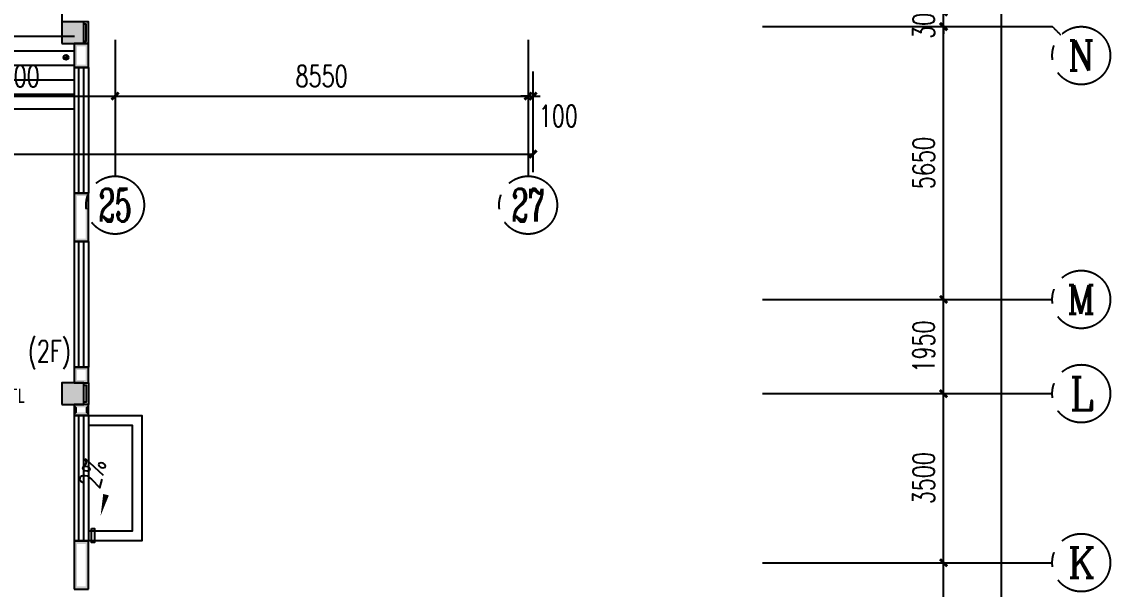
# Model space of a CAD drawing. Extents: x 1241380 to 1952554, y 1012187 to 1766051.
# Drawn here: x 1675133 to 1697665, y 1046713 to 1058463 of the extents above; entities that cross this region are included whole.
import ezdxf
from ezdxf.enums import TextEntityAlignment as Align

# ---------------------------------------------------------------- set-up
doc = ezdxf.new("R2010")
doc.units = 0
doc.linetypes.add('CENTER', pattern=[2, 1.25, -0.25, 0.25, -0.25])
for name, color, linetype in [('1-建筑底图', 8, 'Continuous'), ('AXIS', 251, 'CENTER'), ('AXIS_TEXT', 7, 'Continuous'), ('PUB_DIM', 11, 'Continuous'), ('PUB_HATCH', 8, 'Continuous'), ('抗震支吊架', 2, 'Continuous'), ('排水', 153, 'Continuous')]:
    doc.layers.add(name, color=color, linetype=linetype)
doc.styles.add('_TCH_AXIS', font='COMPLEX', dxfattribs={"bigfont": 'GBCBIG'})
doc.styles.add('_TCH_DIM', font='SIMPLEX', dxfattribs={"bigfont": 'GBCBIG'})
doc.styles.add('_TCH_DIM_T3', font='SIMPLEX', dxfattribs={"width": 0.705882, "bigfont": 'GBCBIG'})
doc.styles.add('COMPLEX', font='COMPLEX')
doc.styles.add('kzcad', font='', dxfattribs={"width": 0.8})
doc.styles.get("Standard").update_dxf_attribs({"font": 'gbeitc.shx', "bigfont": 'gbcbig.shx'})
doc.styles.get('kzcad').set_extended_font_data('SimSun')
doc.linetypes.add('JIEDI', pattern='A,1.25,-0.25,0.25,-0.25,0.625,["/",Standard,S=0.6,R=0,X=0,Y=-0.3],0.625,-0.25,0.25,-0.25', length=4)
doc.dimstyles.new('_TCH_ARCH&&150', dxfattribs={"dimtxt": 446.25, "dimasz": 150, "dimexe": 375, "dimexo": 450, "dimgap": 189.375, "dimtad": 1, "dimdec": 0, "dimzin": 0, "dimdsep": 46, "dimtxsty": '_TCH_DIM_T3', "dimblk": 'ARCHTICK', "dimcen": 0.09, "dimclrt": 7, "dimazin": 2, "dimtfac": 1, "dimtdec": 0, "dimtix": 1, "dimtmove": 2, "dimatfit": 3, "dimfxl": 1, "dimtolj": 1, "dimtzin": 0, "dimarcsym": 0})

# ---------------------------------------------------------------- blocks, each defined once
blk = doc.blocks.new('_AXISO')
blk.add_circle((0, 0), 0.5)
at = {"layer": 'AXIS_TEXT', "style": 'COMPLEX', "width": 1.041667}
blk.add_attdef('A', text='', height=0.56, dxfattribs=at).set_placement((-0.25, -0.28), (0.25, -0.28), align=Align.FIT)
blk = doc.blocks.new('_ArchTick')
at = {"color": 0, "linetype": 'ByBlock', "const_width": 0.4}
blk.add_lwpolyline([(-0.5, -0.5), (0.5, 0.5)], dxfattribs=at)
blk = doc.blocks.new('*D134')
at = {"layer": 'AXIS', "color": 0, "lineweight": -2, "transparency": 16777216}
for p, q in [((1046908, 863592), (1051783, 863592)), ((1051408, 773292), (1051408, 863592)), ((1046908, 773292), (1051783, 773292))]:
    blk.add_line(p, q, dxfattribs=at)
at = {"layer": 'Defpoints', "color": 0}
for p in [(1046458, 863592), (1051408, 863592), (1046458, 773292)]:
    blk.add_point(p, dxfattribs=at)
at = {"layer": 'AXIS', "color": 0, "lineweight": -2, "transparency": 16777216, "xscale": 150, "yscale": 150, "zscale": 150}
for p, rotation in [((1051408, 863592), 90), ((1051408, 773292), 270)]:
    blk.add_blockref('_ArchTick', p, dxfattribs=dict(at, rotation=rotation))
at = {"layer": 'AXIS', "color": 7, "transparency": 16777216, "insert": (1050996, 818442), "char_height": 446.2, "attachment_point": 5, "rotation": 90, "style": '_TCH_DIM_T3'}
blk.add_mtext('\\A1;90300', dxfattribs=at)
blk = doc.blocks.new('*D103')
at = {"layer": 'AXIS', "color": 0, "lineweight": -2, "transparency": 16777216}
for p, q in [((1046908, 791742), (1050583, 791742)), ((1050208, 787792), (1050208, 791742)), ((1046908, 787792), (1050583, 787792))]:
    blk.add_line(p, q, dxfattribs=at)
at = {"layer": 'Defpoints', "color": 0}
for p in [(1046458, 791742), (1050208, 791742), (1046458, 787792)]:
    blk.add_point(p, dxfattribs=at)
at = {"layer": 'AXIS', "color": 0, "lineweight": -2, "transparency": 16777216, "xscale": 150, "yscale": 150, "zscale": 150}
for p, rotation in [((1050208, 791742), 90), ((1050208, 787792), 270)]:
    blk.add_blockref('_ArchTick', p, dxfattribs=dict(at, rotation=rotation))
at = {"layer": 'AXIS', "color": 7, "transparency": 16777216, "insert": (1049796, 789767), "char_height": 446.2, "attachment_point": 5, "rotation": 90, "style": '_TCH_DIM_T3'}
blk.add_mtext('\\A1;3950', dxfattribs=at)
blk = doc.blocks.new('*D104')
at = {"layer": 'AXIS', "color": 0, "lineweight": -2, "transparency": 16777216}
for p, q in [((1046908, 795242), (1050583, 795242)), ((1050208, 791742), (1050208, 795242)), ((1046908, 791742), (1050583, 791742))]:
    blk.add_line(p, q, dxfattribs=at)
at = {"layer": 'Defpoints', "color": 0}
for p in [(1046458, 795242), (1050208, 795242), (1046458, 791742)]:
    blk.add_point(p, dxfattribs=at)
at = {"layer": 'AXIS', "color": 0, "lineweight": -2, "transparency": 16777216, "xscale": 150, "yscale": 150, "zscale": 150}
for p, rotation in [((1050208, 795242), 90), ((1050208, 791742), 270)]:
    blk.add_blockref('_ArchTick', p, dxfattribs=dict(at, rotation=rotation))
at = {"layer": 'AXIS', "color": 7, "transparency": 16777216, "insert": (1049796, 793492), "char_height": 446.2, "attachment_point": 5, "rotation": 90, "style": '_TCH_DIM_T3'}
blk.add_mtext('\\A1;3500', dxfattribs=at)
blk = doc.blocks.new('*D105')
at = {"layer": 'AXIS', "color": 0, "lineweight": -2, "transparency": 16777216}
for p, q in [((1046908, 797192), (1050583, 797192)), ((1050208, 795242), (1050208, 797192)), ((1046908, 795242), (1050583, 795242))]:
    blk.add_line(p, q, dxfattribs=at)
at = {"layer": 'Defpoints', "color": 0}
for p in [(1046458, 797192), (1050208, 797192), (1046458, 795242)]:
    blk.add_point(p, dxfattribs=at)
at = {"layer": 'AXIS', "color": 0, "lineweight": -2, "transparency": 16777216, "xscale": 150, "yscale": 150, "zscale": 150}
for p, rotation in [((1050208, 797192), 90), ((1050208, 795242), 270)]:
    blk.add_blockref('_ArchTick', p, dxfattribs=dict(at, rotation=rotation))
at = {"layer": 'AXIS', "color": 7, "transparency": 16777216, "insert": (1049796, 796217), "char_height": 446.2, "attachment_point": 5, "rotation": 90, "style": '_TCH_DIM_T3'}
blk.add_mtext('\\A1;1950', dxfattribs=at)
blk = doc.blocks.new('*D106')
at = {"layer": 'AXIS', "color": 0, "lineweight": -2, "transparency": 16777216}
for p, q in [((1046908, 802842), (1050583, 802842)), ((1050208, 797192), (1050208, 802842)), ((1046908, 797192), (1050583, 797192))]:
    blk.add_line(p, q, dxfattribs=at)
at = {"layer": 'Defpoints', "color": 0}
for p in [(1046458, 802842), (1050208, 802842), (1046458, 797192)]:
    blk.add_point(p, dxfattribs=at)
at = {"layer": 'AXIS', "color": 0, "lineweight": -2, "transparency": 16777216, "xscale": 150, "yscale": 150, "zscale": 150}
for p, rotation in [((1050208, 802842), 90), ((1050208, 797192), 270)]:
    blk.add_blockref('_ArchTick', p, dxfattribs=dict(at, rotation=rotation))
at = {"layer": 'AXIS', "color": 7, "transparency": 16777216, "insert": (1049796, 800017), "char_height": 446.2, "attachment_point": 5, "rotation": 90, "style": '_TCH_DIM_T3'}
blk.add_mtext('\\A1;5650', dxfattribs=at)
blk = doc.blocks.new('*D107')
at = {"layer": 'AXIS', "color": 0, "lineweight": -2, "transparency": 16777216}
for p, q in [((1050208, 803142), (1050208, 803292)), ((1046908, 803142), (1050583, 803142)), ((1050208, 802842), (1050208, 803142)), ((1046908, 802842), (1050583, 802842)), ((1050208, 802842), (1050208, 802692))]:
    blk.add_line(p, q, dxfattribs=at)
at = {"layer": 'Defpoints', "color": 0}
for p in [(1046458, 803142), (1050208, 803142), (1046458, 802842)]:
    blk.add_point(p, dxfattribs=at)
at = {"layer": 'AXIS', "color": 0, "lineweight": -2, "transparency": 16777216, "xscale": 150, "yscale": 150, "zscale": 150}
for p, rotation in [((1050208, 803142), 270), ((1050208, 802842), 90)]:
    blk.add_blockref('_ArchTick', p, dxfattribs=dict(at, rotation=rotation))
at = {"layer": 'AXIS', "color": 7, "transparency": 16777216, "insert": (1049796, 802992), "char_height": 446.2, "attachment_point": 5, "rotation": 90, "style": '_TCH_DIM_T3'}
blk.add_mtext('\\A1;300', dxfattribs=at)
blk = doc.blocks.new('*D81')
at = {"layer": 'Defpoints', "color": 0}
for p in [(1007608, 802280), (1041708, 802280), (1041708, 800203)]:
    blk.add_point(p, dxfattribs=at)
at = {"layer": 'PUB_DIM', "color": 0, "lineweight": -2, "transparency": 16777216}
for p, q in [((1007608, 801830), (1007608, 799828)), ((1041708, 801830), (1041708, 799828)), ((1007608, 800203), (1041708, 800203))]:
    blk.add_line(p, q, dxfattribs=at)
at = {"layer": 'PUB_DIM', "color": 0, "lineweight": -2, "transparency": 16777216, "xscale": 150, "yscale": 150, "zscale": 150, "rotation": 180}
blk.add_blockref('_ArchTick', (1007608, 800203), dxfattribs=at)
at = {"layer": 'PUB_DIM', "color": 0, "lineweight": -2, "transparency": 16777216, "xscale": 150, "yscale": 150, "zscale": 150}
blk.add_blockref('_ArchTick', (1041708, 800203), dxfattribs=at)
at = {"layer": 'PUB_DIM', "color": 7, "transparency": 16777216, "insert": (1024658, 800616), "char_height": 446.2, "attachment_point": 5, "style": '_TCH_DIM_T3'}
blk.add_mtext('\\A1;34100', dxfattribs=at)
blk = doc.blocks.new('*D86')
at = {"layer": 'Defpoints', "color": 0}
for p in [(1028858, 802363), (1033058, 802363), (1033058, 801403)]:
    blk.add_point(p, dxfattribs=at)
at = {"layer": 'PUB_DIM', "color": 0, "lineweight": -2, "transparency": 16777216}
for p, q in [((1028858, 801913), (1028858, 801028)), ((1033058, 801913), (1033058, 801028)), ((1028858, 801403), (1033058, 801403))]:
    blk.add_line(p, q, dxfattribs=at)
at = {"layer": 'PUB_DIM', "color": 0, "lineweight": -2, "transparency": 16777216, "xscale": 150, "yscale": 150, "zscale": 150, "rotation": 180}
blk.add_blockref('_ArchTick', (1028858, 801403), dxfattribs=at)
at = {"layer": 'PUB_DIM', "color": 0, "lineweight": -2, "transparency": 16777216, "xscale": 150, "yscale": 150, "zscale": 150}
blk.add_blockref('_ArchTick', (1033058, 801403), dxfattribs=at)
at = {"layer": 'PUB_DIM', "color": 7, "transparency": 16777216, "insert": (1030958, 801816), "char_height": 446.2, "attachment_point": 5, "style": '_TCH_DIM_T3'}
blk.add_mtext('\\A1;4200', dxfattribs=at)
blk = doc.blocks.new('*D87')
at = {"layer": 'Defpoints', "color": 0}
for p in [(1033058, 802363), (1041608, 802363), (1041608, 801403)]:
    blk.add_point(p, dxfattribs=at)
at = {"layer": 'PUB_DIM', "color": 0, "lineweight": -2, "transparency": 16777216}
for p, q in [((1033058, 801913), (1033058, 801028)), ((1041608, 801913), (1041608, 801028)), ((1033058, 801403), (1041608, 801403))]:
    blk.add_line(p, q, dxfattribs=at)
at = {"layer": 'PUB_DIM', "color": 0, "lineweight": -2, "transparency": 16777216, "xscale": 150, "yscale": 150, "zscale": 150, "rotation": 180}
blk.add_blockref('_ArchTick', (1033058, 801403), dxfattribs=at)
at = {"layer": 'PUB_DIM', "color": 0, "lineweight": -2, "transparency": 16777216, "xscale": 150, "yscale": 150, "zscale": 150}
blk.add_blockref('_ArchTick', (1041608, 801403), dxfattribs=at)
at = {"layer": 'PUB_DIM', "color": 7, "transparency": 16777216, "insert": (1037333, 801816), "char_height": 446.2, "attachment_point": 5, "style": '_TCH_DIM_T3'}
blk.add_mtext('\\A1;8550', dxfattribs=at)
blk = doc.blocks.new('*D88')
at = {"layer": 'Defpoints', "color": 0}
for p in [(1041608, 802363), (1041708, 802363), (1041708, 801403)]:
    blk.add_point(p, dxfattribs=at)
at = {"layer": 'PUB_DIM', "color": 0, "lineweight": -2, "transparency": 16777216}
for p, q in [((1041608, 801913), (1041608, 801028)), ((1041708, 801913), (1041708, 801028)), ((1041608, 801403), (1041458, 801403)), ((1041608, 801403), (1041708, 801403)), ((1041708, 801403), (1041858, 801403))]:
    blk.add_line(p, q, dxfattribs=at)
at = {"layer": 'PUB_DIM', "color": 0, "lineweight": -2, "transparency": 16777216, "xscale": 150, "yscale": 150, "zscale": 150}
blk.add_blockref('_ArchTick', (1041608, 801403), dxfattribs=at)
at = {"layer": 'PUB_DIM', "color": 0, "lineweight": -2, "transparency": 16777216, "xscale": 150, "yscale": 150, "zscale": 150, "rotation": 180}
blk.add_blockref('_ArchTick', (1041708, 801403), dxfattribs=at)
at = {"layer": 'PUB_DIM', "color": 7, "transparency": 16777216, "insert": (1042233, 800991), "char_height": 446.2, "attachment_point": 5, "style": '_TCH_DIM_T3'}
blk.add_mtext('\\A1;100', dxfattribs=at)
blk = doc.blocks.new('ng')
at = {"layer": '排水'}
for p, q in [((345991, 781358), (346091, 781358)), ((346041, 781408), (346041, 781308))]:
    blk.add_line(p, q, dxfattribs=at)
blk.add_circle((346041, 781358), 50, dxfattribs=at)
blk = doc.blocks.new('_FZH')
blk.add_lwpolyline([(-0.5, -0.5), (0.5, -0.5), (0.5, 0.5), (-0.5, 0.5)], close=True)
at = {"layer": 'PUB_HATCH'}
blk.add_solid([(-0.5, -0.5), (0.5, -0.5), (-0.5, 0.5), (0.5, 0.5)], dxfattribs=at)
blk = doc.blocks.new('$WINLIB2D$00000001')
at = {"color": 0}
for points in [[(-0.5, 0.5), (-0.5, -0.5)], [(-0.5, 0.5), (0.5, 0.5)], [(0.5, -0.5), (0.5, 0.5)], [(0.5, 0.1667), (-0.5, 0.1667)], [(0.5, -0.1667), (-0.5, -0.1667)], [(-0.5, -0.5), (0.5, -0.5)]]:
    blk.add_lwpolyline(points, dxfattribs=at)
blk = doc.blocks.new('ERT')
at = {"layer": 'AXIS'}
for p, q in [((1046458.2, 802842.1), (1052458.2, 802842.1)), ((1052633.9, 802666.3), (1052458.2, 802842.1)), ((1033058.2, 802565.3), (1033058.2, 799745.8)), ((1041608.2, 802565.3), (1041608.2, 799745.8)), ((1046458.2, 797192.1), (1052458.2, 797192.1)), ((1046458.2, 795242.1), (1052458.2, 795242.1)), ((1046458.2, 791742.1), (1052458.2, 791742.1))]:
    blk.add_line(p, q, dxfattribs=at)
ref = blk.add_blockref('_AXISO', (1053058.2, 802242.1), dxfattribs=dict(at, xscale=1200, yscale=1200, zscale=1200))
ref.add_attrib('A', 'N', dxfattribs={"layer": 'AXIS_TEXT', "height": 622.9, "style": '_TCH_AXIS'}).set_placement((1052776.4, 801930.6), (1053340, 801930.6), align=Align.FIT)
ref = blk.add_blockref('_AXISO', (1033058.2, 799145.8), dxfattribs=dict(at, xscale=1200, yscale=1200, zscale=1200))
ref.add_attrib('A', '25', dxfattribs={"layer": 'AXIS_TEXT', "height": 678.82, "style": '_TCH_AXIS', "width": 0.617647}).set_placement((1032718.8, 798806.4), (1033397.6, 798806.4), align=Align.FIT)
ref = blk.add_blockref('_AXISO', (1041608.2, 799145.8), dxfattribs=dict(at, xscale=1200, yscale=1200, zscale=1200))
ref.add_attrib('A', '27', dxfattribs={"layer": 'AXIS_TEXT', "height": 678.82, "style": '_TCH_AXIS', "width": 0.617647}).set_placement((1041268.8, 798806.4), (1041947.6, 798806.4), align=Align.FIT)
ref = blk.add_blockref('_AXISO', (1053058.2, 797192.1), dxfattribs=dict(at, xscale=1200, yscale=1200, zscale=1200))
ref.add_attrib('A', 'M', dxfattribs={"layer": 'AXIS_TEXT', "height": 594, "style": '_TCH_AXIS'}).set_placement((1052761.2, 796895.1), (1053355.2, 796895.1), align=Align.FIT)
ref = blk.add_blockref('_AXISO', (1053058.2, 795242.1), dxfattribs=dict(at, xscale=1200, yscale=1200, zscale=1200))
ref.add_attrib('A', 'L', dxfattribs={"layer": 'AXIS_TEXT', "height": 683.5, "style": '_TCH_AXIS'}).set_placement((1052814.1, 794900.3), (1053302.3, 794900.3), align=Align.FIT)
ref = blk.add_blockref('_AXISO', (1053058.2, 791742.1), dxfattribs=dict(at, xscale=1200, yscale=1200, zscale=1200))
ref.add_attrib('A', 'K', dxfattribs={"layer": 'AXIS_TEXT', "height": 622.9, "style": '_TCH_AXIS'}).set_placement((1052776.4, 791430.6), (1053340, 791430.6), align=Align.FIT)
for p1, p2, distance, picture, middle in [((1046458.2, 773292.1), (1046458.2, 863592.1), -4950, '*D134', (1050995.7, 818442.1)), ((1046458.2, 802842.1), (1046458.2, 803142.1), -3750, '*D107', (1049795.7, 802992.1)), ((1046458.2, 797192.1), (1046458.2, 802842.1), -3750, '*D106', (1049795.7, 800017.1)), ((1046458.2, 795242.1), (1046458.2, 797192.1), -3750, '*D105', (1049795.7, 796217.1)), ((1046458.2, 791742.1), (1046458.2, 795242.1), -3750, '*D104', (1049795.7, 793492.1)), ((1046458.2, 787792.1), (1046458.2, 791742.1), -3750, '*D103', (1049795.7, 789767.1))]:
    dim = blk.add_aligned_dim(p1=p1, p2=p2, distance=distance, dimstyle='_TCH_ARCH&&150', dxfattribs=at)
    dim.commit()
    dim.dimension.update_dxf_attribs({"geometry": picture, "text_midpoint": middle})
at = {"layer": 'PUB_DIM'}
for p1, p2, distance, picture, middle in [((1007608.2, 802279.9), (1041708.2, 802279.9), -2076.9, '*D81', (1024658.2, 800615.5)), ((1028858.2, 802362.7), (1033058.2, 802362.7), -959.7, '*D86', (1030958.2, 801815.5)), ((1033058.2, 802362.7), (1041608.2, 802362.7), -959.7, '*D87', (1037333.2, 801815.5))]:
    dim = blk.add_aligned_dim(p1=p1, p2=p2, distance=distance, dimstyle='_TCH_ARCH&&150', dxfattribs=at)
    dim.commit()
    dim.dimension.update_dxf_attribs({"geometry": picture, "text_midpoint": middle})
dim = blk.add_linear_dim(base=(1041708.2, 801403), p1=(1041608.2, 802362.7), p2=(1041708.2, 802362.7), angle=0, dimstyle='_TCH_ARCH&&150', dxfattribs=at)
dim.commit()
dim.dimension.update_dxf_attribs({"geometry": '*D88', "text_midpoint": (1042233.2, 800990.5), "dimtype": 161})
blk = doc.blocks.new('1-二层建筑底图')
at = {"layer": '1-建筑底图'}
for points in [[(1676415, 1103671), (1675965, 1103671), (1676025, 1103611), (1676355, 1103611)], [(1675965, 1103671), (1675965, 1103221), (1676025, 1103281), (1676025, 1103611)], [(1676415, 1103221), (1676415, 1103671), (1676355, 1103611), (1676355, 1103281)], [(1675965, 1103221), (1676415, 1103221), (1676355, 1103281), (1676025, 1103281)], [(1676215, 1103221), (1676215, 1102721), (1676275, 1102781), (1676275, 1103161)], [(1676515, 1103221), (1676215, 1103221), (1676275, 1103161), (1676455, 1103161)], [(1676515, 1102721), (1676515, 1103221), (1676455, 1103161), (1676455, 1102781)], [(1676215, 1102721), (1676515, 1102721), (1676455, 1102781), (1676275, 1102781)], [(1676215, 1100121), (1676215, 1099121), (1676275, 1099181), (1676275, 1100061)], [(1676515, 1100121), (1676215, 1100121), (1676275, 1100061), (1676455, 1100061)], [(1676515, 1099121), (1676515, 1100121), (1676455, 1100061), (1676455, 1099181)], [(1676215, 1099121), (1676515, 1099121), (1676455, 1099181), (1676275, 1099181)], [(1676515, 1096521), (1676215, 1096521), (1676275, 1096461), (1676455, 1096461)], [(1676215, 1096521), (1676215, 1096196), (1676275, 1096256), (1676275, 1096461)], [(1676515, 1096196), (1676515, 1096521), (1676455, 1096461), (1676455, 1096256)], [(1676415, 1096196), (1675965, 1096196), (1676025, 1096136), (1676355, 1096136)], [(1675965, 1096196), (1675965, 1095746), (1676025, 1095806), (1676025, 1096136)], [(1676215, 1096196), (1676515, 1096196), (1676455, 1096256), (1676275, 1096256)], [(1676415, 1095746), (1676415, 1096196), (1676355, 1096136), (1676355, 1095806)], [(1675965, 1095746), (1676415, 1095746), (1676355, 1095806), (1676025, 1095806)], [(1676215, 1095746), (1676215, 1095521), (1676275, 1095581), (1676275, 1095686)], [(1676515, 1095746), (1676215, 1095746), (1676275, 1095686), (1676455, 1095686)], [(1676515, 1095521), (1676515, 1095746), (1676455, 1095686), (1676455, 1095581)], [(1676215, 1095521), (1676515, 1095521), (1676455, 1095581), (1676275, 1095581)], [(1676215, 1092921), (1676215, 1091921), (1676275, 1091981), (1676275, 1092861)], [(1676515, 1092921), (1676215, 1092921), (1676275, 1092861), (1676455, 1092861)], [(1676515, 1091921), (1676515, 1092921), (1676455, 1092861), (1676455, 1091981)], [(1676215, 1091921), (1676515, 1091921), (1676455, 1091981), (1676275, 1091981)]]:
    blk.add_hatch(color=256, dxfattribs=at).paths.add_polyline_path(points)
for p, q in [((1672905, 1103371), (1676225, 1103371)), ((1676215, 1103221), (1676215, 1102721)), ((1676515, 1103221), (1676215, 1103221)), ((1676515, 1102721), (1676515, 1103221)), ((1672905, 1103071), (1676225, 1103071)), ((1672905, 1102771), (1676225, 1102771)), ((1676215, 1102721), (1676515, 1102721)), ((1672905, 1102471), (1676225, 1102471)), ((1672905, 1102171), (1676225, 1102171)), ((1672905, 1101871), (1676225, 1101871)), ((1676215, 1100121), (1676215, 1099121)), ((1676515, 1100121), (1676215, 1100121)), ((1676515, 1099121), (1676515, 1100121)), ((1676215, 1099121), (1676515, 1099121)), ((1676515, 1096521), (1676215, 1096521)), ((1676215, 1096521), (1676215, 1096196)), ((1676515, 1096196), (1676515, 1096521)), ((1676215, 1096196), (1676515, 1096196)), ((1676215, 1095746), (1676215, 1095521)), ((1676515, 1095746), (1676215, 1095746)), ((1676515, 1095521), (1676515, 1095746)), ((1676215, 1095521), (1676515, 1095521)), ((1676215, 1092921), (1676215, 1091921)), ((1676515, 1092921), (1676215, 1092921)), ((1676515, 1091921), (1676515, 1092921)), ((1676215, 1091921), (1676515, 1091921))]:
    blk.add_line(p, q, dxfattribs=at)
for points in [[(1676815, 1104271), (1675965, 1104271), (1675965, 1103221)], [(1676415, 1103221), (1676515, 1103221), (1676515, 1103671), (1676415, 1103671)], [(1676415, 1103271), (1676465, 1103271), (1676465, 1103621), (1676415, 1103621)], [(1676415, 1096196), (1676515, 1096196), (1676515, 1095746), (1676415, 1095746)], [(1676415, 1096146), (1676465, 1096146), (1676465, 1095796), (1676415, 1095796)], [(1676515, 1095521), (1677615, 1095521), (1677615, 1092921), (1676515, 1092921)], [(1676515, 1095321), (1677415, 1095321), (1677415, 1093121), (1676515, 1093121)]]:
    blk.add_lwpolyline(points, dxfattribs=at)
blk.add_lwpolyline([(1677162, 1094990, 0, 0, 0), (1676765, 1093443, 0, 120, 0), (1676877, 1093879, 0, 0, 0)], format="xyseb", dxfattribs=at)
blk.add_lwpolyline([(1676575, 1093180), (1676637, 1093180), (1676637, 1092886), (1676575, 1092886)], close=True, dxfattribs=at)
for name, p in [('ERT', (644007, 300729)), ('ng', (1330008, 321575))]:
    blk.add_blockref(name, p, dxfattribs=at)
for name, p, xscale, yscale, zscale, rotation in [('_FZH', (1676190, 1103446), 449.9999995698454, 449.9999995698454, 449.9999995698454, 8.893475490288703e-09), ('$WINLIB2D$00000001', (1676365, 1101421), 2600, 300, 2600, 270), ('$WINLIB2D$00000001', (1676365, 1097821), 2600, 300, 2600, 270), ('_FZH', (1676190, 1095971), 449.9999995698454, 449.9999995698454, 449.9999995698454, 8.893475490288703e-09), ('$WINLIB2D$00000001', (1676365, 1094221), 2600, 300, 2600, 270)]:
    blk.add_blockref(name, p, dxfattribs=dict(at, xscale=xscale, yscale=yscale, zscale=zscale, rotation=rotation))
at = {"layer": '1-建筑底图', "style": '_TCH_DIM', "width": 0.705882}
blk.add_text('(2F)', height=446.2, dxfattribs=at).set_placement((1675257, 1096628))
blk.add_text('2%', height=446.2, rotation=75.6026, dxfattribs=at).set_placement((1676740, 1093979))

msp = doc.modelspace()

# ---------------------------------------------------------------- block references
at = {"layer": '1-建筑底图', "linetype": 'JIEDI'}
msp.add_blockref('1-二层建筑底图', (0, -45207.9), dxfattribs=at)

# ---------------------------------------------------------------- texts
at = {"layer": '抗震支吊架', "color": 2, "style": 'kzcad', "width": 0.8}
msp.add_text('KZQ-200-TL', height=300, rotation=359.88539, dxfattribs=at).set_placement((1674387.6, 1050570.8), align=Align.CENTER)

doc.saveas('drawing.dxf')
